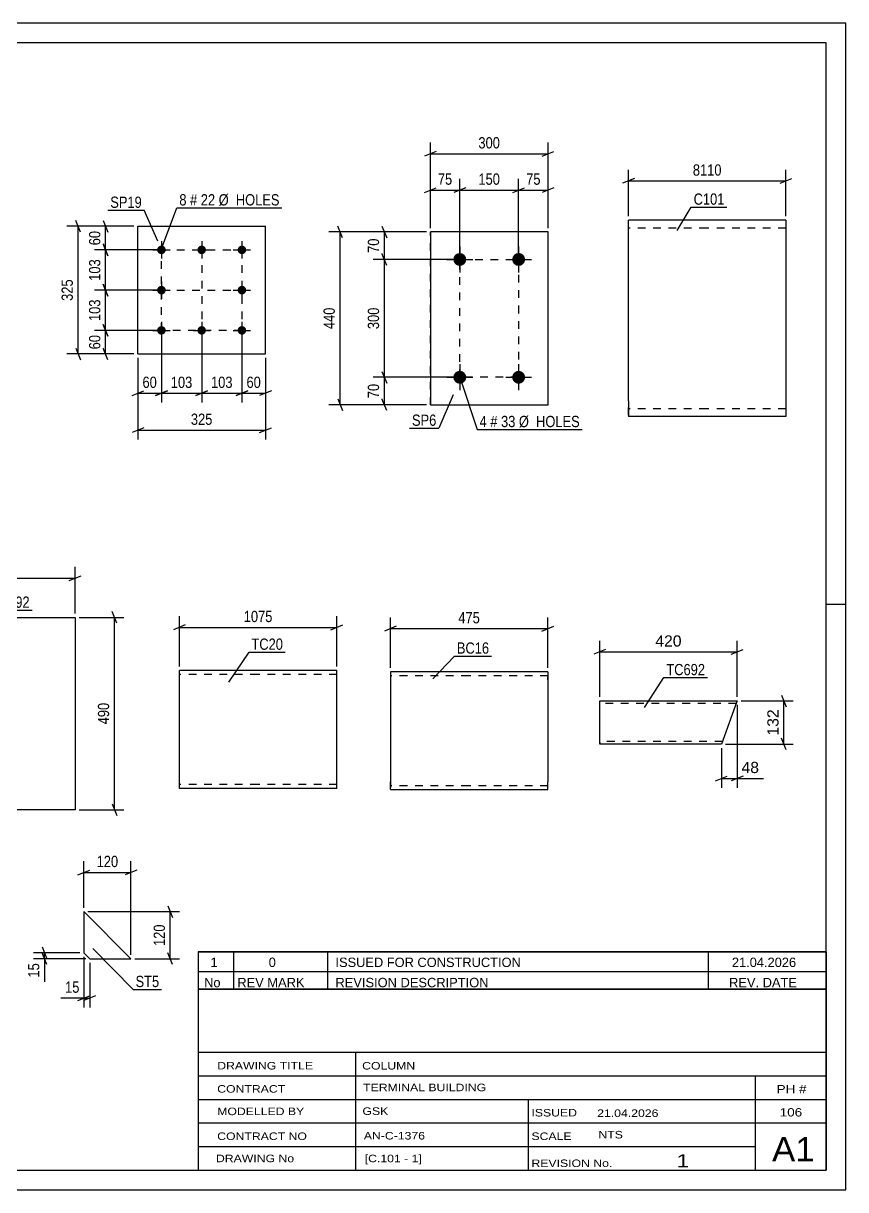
# Model space of a CAD drawing. Header units: millimetres. Extents: x 0 to 420, y 0 to 297.
# Drawn here: x 210.5 to 420, y 0 to 297 of the extents above; entities that cross this region are included whole.
import ezdxf

# ---------------------------------------------------------------- set-up
doc = ezdxf.new("R2010")
doc.units = ezdxf.units.MM
doc.linetypes.add('DXK_LINE_DOT2', pattern=[3.9198, 1.9599, -1.9599])
doc.styles.add('Arial', font='ARIAL.TTF', dxfattribs={"height": 0.2})
doc.styles.add('Arial Narrow', font='ARIALN.TTF', dxfattribs={"height": 0.2})

# ---------------------------------------------------------------- blocks, each defined once
blk = doc.blocks.new('Unknown-284928262-1132')
at = {"color": 5, "linetype": 'Continuous'}
for p, q in [((420, 297), (0, 297)), ((420, 0), (420, 297)), ((415, 292), (5, 292)), ((415, 5), (415, 292)), ((420, 149), (415, 149)), ((5, 5), (415, 5)), ((0, 0), (420, 0))]:
    blk.add_line(p, q, dxfattribs=at)
blk = doc.blocks.new('Bolt-284928262-1815 - 1781')
at = {"linetype": 'Continuous'}
for points in [[(321.68, 238.52, -1), (321.68, 235.22, -1)], [(336.68, 238.52, -1), (336.68, 235.22, -1)], [(321.68, 208.52, -1), (321.68, 205.22, -1)], [(336.68, 208.52, -1), (336.68, 205.22, -1)]]:
    blk.add_hatch(color=1, dxfattribs=at).paths.add_polyline_path(points)
at = {"color": 1, "linetype": 'Continuous'}
for p, q in [((321.68, 240.17), (321.68, 233.57)), ((336.68, 240.17), (336.68, 233.57)), ((318.38, 236.87), (324.98, 236.87)), ((333.38, 236.87), (339.98, 236.87)), ((321.68, 210.17), (321.68, 203.57)), ((336.68, 210.17), (336.68, 203.57)), ((318.38, 206.87), (324.98, 206.87)), ((333.38, 206.87), (339.98, 206.87))]:
    blk.add_line(p, q, dxfattribs=at)
blk = doc.blocks.new('Part-284928262-1830 - 1781')
at = {"color": 2, "linetype": 'Continuous'}
for p, q in [((314.18, 243.87), (314.18, 199.87)), ((344.18, 243.87), (314.18, 243.87)), ((344.18, 199.87), (344.18, 243.87)), ((314.18, 199.87), (344.18, 199.87))]:
    blk.add_line(p, q, dxfattribs=at)
at = {"color": 7, "linetype": 'DXK_LINE_DOT2'}
for p, q in [((314.18, 199.87), (314.18, 243.87)), ((344.18, 199.87), (344.18, 243.87))]:
    blk.add_line(p, q, dxfattribs=at)
blk = doc.blocks.new('Part-284928262-1242 - 1223')
at = {"color": 2, "linetype": 'Continuous'}
for p, q in [((270.25, 132.19), (250.25, 132.19)), ((250.25, 102.19), (250.25, 132.19)), ((290.35, 132.19), (270.35, 132.19)), ((290.35, 130.19), (290.35, 132.19)), ((290.35, 102.19), (290.35, 130.19)), ((270.25, 102.19), (250.25, 102.19)), ((290.35, 102.19), (270.35, 102.19))]:
    blk.add_line(p, q, dxfattribs=at)
at = {"color": 7, "linetype": 'DXK_LINE_DOT2'}
for p, q in [((270.25, 131.19), (250.25, 131.19)), ((290.35, 131.19), (270.35, 131.19)), ((290.35, 130.19), (290.35, 132.04)), ((250.25, 103.19), (250.25, 103.27)), ((270.25, 103.19), (250.25, 103.19)), ((290.35, 103.19), (270.35, 103.19)), ((290.35, 103.19), (290.35, 103.27))]:
    blk.add_line(p, q, dxfattribs=at)
blk = doc.blocks.new('Part-284928262-1282 - 1265')
at = {"color": 2, "linetype": 'Continuous'}
for p, q in [((324, 131.86), (304, 131.86)), ((304, 131.86), (304, 103.86)), ((344.1, 131.86), (324.1, 131.86)), ((344.1, 131.86), (344.1, 131.27)), ((344.1, 131.27), (344.1, 129.86)), ((344.1, 129.86), (344.1, 103.86)), ((304, 103.86), (304, 102.44)), ((304, 101.86), (304, 102.44)), ((304, 101.86), (324, 101.86)), ((324.1, 101.86), (344.1, 101.86)), ((344.1, 101.86), (344.1, 103.86))]:
    blk.add_line(p, q, dxfattribs=at)
at = {"color": 7, "linetype": 'DXK_LINE_DOT2'}
for p, q in [((324, 130.86), (304, 130.86)), ((344.1, 130.86), (324.1, 130.86)), ((344.1, 131.27), (344.1, 130.86)), ((344.1, 129.86), (344.1, 130.62)), ((304, 102.44), (304, 103.86)), ((304, 102.86), (304, 102.93)), ((304, 102.86), (304, 102.93)), ((324, 102.86), (304, 102.86)), ((344.1, 102.86), (324.1, 102.86)), ((344.1, 102.93), (344.1, 103.47)), ((344.1, 102.86), (344.1, 102.93))]:
    blk.add_line(p, q, dxfattribs=at)
blk = doc.blocks.new('Part-284928262-1678 - 1629')
at = {"color": 2, "linetype": 'Continuous'}
for p, q in [((239.67, 212.81), (239.67, 245.31)), ((239.67, 245.31), (272.17, 245.31)), ((272.17, 212.81), (272.17, 245.31)), ((239.67, 212.81), (272.17, 212.81))]:
    blk.add_line(p, q, dxfattribs=at)
blk = doc.blocks.new('Bolt-284928262-1663 - 1629')
at = {"linetype": 'Continuous'}
for points in [[(245.67, 240.41, -1), (245.67, 238.21, -1)], [(255.92, 240.41, -1), (255.92, 238.21, -1)], [(266.17, 240.41, -1), (266.17, 238.21, -1)], [(245.67, 230.16, -1), (245.67, 227.96, -1)], [(266.17, 230.16, -1), (266.17, 227.96, -1)], [(245.67, 219.91, -1), (245.67, 217.71, -1)], [(255.92, 219.91, -1), (255.92, 217.71, -1)], [(266.17, 219.91, -1), (266.17, 217.71, -1)]]:
    blk.add_hatch(color=1, dxfattribs=at).paths.add_polyline_path(points)
at = {"color": 1, "linetype": 'Continuous'}
for p, q in [((245.67, 241.51), (245.67, 237.11)), ((255.92, 241.51), (255.92, 237.11)), ((266.17, 241.51), (266.17, 237.11)), ((243.47, 239.31), (247.87, 239.31)), ((253.72, 239.31), (258.12, 239.31)), ((263.97, 239.31), (268.37, 239.31)), ((243.47, 229.06), (247.87, 229.06)), ((245.67, 231.26), (245.67, 226.86)), ((263.97, 229.06), (268.37, 229.06)), ((266.17, 231.26), (266.17, 226.86)), ((245.67, 221.01), (245.67, 216.61)), ((255.92, 221.01), (255.92, 216.61)), ((266.17, 221.01), (266.17, 216.61)), ((243.47, 218.81), (247.87, 218.81)), ((253.72, 218.81), (258.12, 218.81)), ((263.97, 218.81), (268.37, 218.81))]:
    blk.add_line(p, q, dxfattribs=at)
blk = doc.blocks.new('Part-284928262-2104 - 2088')
at = {"color": 2, "linetype": 'Continuous'}
for p, q in [((225.9, 70.8), (225.9, 60.3)), ((225.9, 70.8), (237.9, 58.8)), ((225.9, 60.3), (227.4, 58.8)), ((227.4, 58.8), (237.9, 58.8))]:
    blk.add_line(p, q, dxfattribs=at)
blk = doc.blocks.new('Part-284928262-2163 - 2147')
at = {"color": 2, "linetype": 'Continuous'}
for p, q in [((183.59, 96.74), (183.59, 145.74)), ((183.59, 145.74), (203.59, 145.74)), ((203.69, 145.74), (223.69, 145.74)), ((223.69, 145.74), (223.69, 96.74)), ((203.59, 96.74), (183.59, 96.74)), ((223.69, 96.74), (203.69, 96.74))]:
    blk.add_line(p, q, dxfattribs=at)
blk = doc.blocks.new('Part-284928262-2295 - 2277')
at = {"color": 2, "linetype": 'Continuous'}
for p, q in [((384.67, 246.87), (364.67, 246.87)), ((364.67, 200.87), (364.67, 246.87)), ((404.77, 246.87), (384.77, 246.87)), ((404.77, 246.87), (404.77, 196.87)), ((364.67, 200.87), (364.67, 196.87)), ((384.67, 196.87), (364.67, 196.87)), ((404.77, 196.87), (384.77, 196.87))]:
    blk.add_line(p, q, dxfattribs=at)
at = {"color": 7, "linetype": 'DXK_LINE_DOT2'}
for p, q in [((384.67, 244.87), (364.67, 244.87)), ((404.77, 244.87), (384.77, 244.87)), ((364.67, 197.18), (364.67, 200.87)), ((384.67, 198.87), (364.67, 198.87)), ((404.77, 198.87), (384.77, 198.87))]:
    blk.add_line(p, q, dxfattribs=at)
blk = doc.blocks.new('Part-284928262-2687 - 2670')
at = {"color": 2, "linetype": 'Continuous'}
for p, q in [((357.34, 113.46), (357.34, 124.46)), ((357.34, 124.46), (392.34, 124.46)), ((391.85, 123.13), (388.34, 113.46)), ((392.34, 124.46), (391.85, 123.13)), ((388.34, 113.46), (357.34, 113.46))]:
    blk.add_line(p, q, dxfattribs=at)
at = {"color": 7, "linetype": 'DXK_LINE_DOT2'}
for p, q in [((392.1, 123.8), (357.34, 123.8)), ((392.3, 124.36), (391.85, 123.13)), ((388.58, 114.13), (357.34, 114.13)), ((357.34, 113.85), (357.34, 113.46))]:
    blk.add_line(p, q, dxfattribs=at)
blk = doc.blocks.new('Rectangle-284928262-1915 - 1781')
at = {"color": 1, "linetype": 'DXK_LINE_DOT2'}
blk.add_lwpolyline([(321.68, 236.87), (336.68, 236.87), (336.68, 206.87), (321.68, 206.87), (321.68, 236.87)], close=True, dxfattribs=at)
blk = doc.blocks.new('Rectangle-284928262-1767 - 1629')
at = {"color": 1, "linetype": 'DXK_LINE_DOT2'}
blk.add_lwpolyline([(245.67, 239.31), (266.17, 239.31), (266.17, 218.81), (245.67, 218.81), (245.67, 239.31)], close=True, dxfattribs=at)
blk = doc.blocks.new('Line-284928262-1758 - 1629')
at = {"color": 1, "linetype": 'DXK_LINE_DOT2'}
blk.add_line((255.92, 239.31), (255.92, 218.81), dxfattribs=at)
blk = doc.blocks.new('Line-284928262-1751 - 1629')
at = {"color": 1, "linetype": 'DXK_LINE_DOT2'}
blk.add_line((245.67, 229.06), (266.17, 229.06), dxfattribs=at)
blk = doc.blocks.new('StraightDimension-284928262-1843 - 1781')
at = {"color": 7, "linetype": 'Continuous'}
for p, q in [((314.18, 244.87), (314.18, 257.4)), ((321.68, 237.87), (321.68, 257.4)), ((312.68, 253.95), (315.68, 255.15)), ((314.18, 254.55), (321.68, 254.55)), ((323.18, 255.15), (320.18, 253.95))]:
    blk.add_line(p, q, dxfattribs=at)
at = {"color": 0}
blk.add_wipeout([(320.35, 255.3), (320.35, 259.5), (315.5, 259.5), (315.5, 255.3)], dxfattribs=at)
at = {"color": 3, "style": 'Arial Narrow'}
blk.add_text('75', height=2.863, dxfattribs=at).set_placement((316.1, 255.9))
blk = doc.blocks.new('StraightDimension-284928262-1832 - 1781')
at = {"color": 7, "linetype": 'Continuous'}
for p, q in [((315.68, 264.4), (312.68, 263.2)), ((314.18, 244.87), (314.18, 266.65)), ((342.68, 263.2), (345.68, 264.4)), ((344.18, 244.87), (344.18, 266.65)), ((314.18, 263.8), (344.18, 263.8))]:
    blk.add_line(p, q, dxfattribs=at)
at = {"color": 0}
blk.add_wipeout([(332.52, 264.55), (332.52, 268.75), (325.83, 268.75), (325.83, 264.55)], dxfattribs=at)
at = {"color": 3, "style": 'Arial Narrow'}
blk.add_text('300', height=2.863, dxfattribs=at).set_placement((326.43, 265.15))
blk = doc.blocks.new('StraightDimension-284928262-1853 - 1781')
at = {"color": 7, "linetype": 'Continuous'}
for p, q in [((321.68, 237.87), (321.68, 257.4)), ((336.68, 237.87), (336.68, 257.4)), ((323.18, 255.15), (320.18, 253.95)), ((321.68, 254.55), (336.68, 254.55)), ((335.18, 253.95), (338.18, 255.15))]:
    blk.add_line(p, q, dxfattribs=at)
at = {"color": 0}
blk.add_wipeout([(332.52, 255.3), (332.52, 259.5), (325.83, 259.5), (325.83, 255.3)], dxfattribs=at)
at = {"color": 3, "style": 'Arial Narrow'}
blk.add_text('150', height=2.863, dxfattribs=at).set_placement((326.43, 255.9))
blk = doc.blocks.new('StraightDimension-284928262-1863 - 1781')
at = {"color": 7, "linetype": 'Continuous'}
for p, q in [((336.68, 237.87), (336.68, 257.4)), ((344.18, 244.87), (344.18, 257.4)), ((335.18, 253.95), (338.18, 255.15)), ((336.68, 254.55), (344.18, 254.55)), ((345.68, 255.15), (342.68, 253.95))]:
    blk.add_line(p, q, dxfattribs=at)
at = {"color": 0}
blk.add_wipeout([(342.85, 255.3), (342.85, 259.5), (338, 259.5), (338, 255.3)], dxfattribs=at)
at = {"color": 3, "style": 'Arial Narrow'}
blk.add_text('75', height=2.863, dxfattribs=at).set_placement((338.6, 255.9))
blk = doc.blocks.new('StraightDimension-284928262-1874 - 1781')
at = {"color": 7, "linetype": 'Continuous'}
for p, q in [((313.18, 243.87), (288.33, 243.87)), ((291.78, 242.37), (290.58, 245.37)), ((291.18, 199.87), (291.18, 243.87)), ((313.18, 199.87), (288.33, 199.87)), ((290.58, 201.37), (291.78, 198.37))]:
    blk.add_line(p, q, dxfattribs=at)
at = {"color": 0}
blk.add_wipeout([(290.43, 225.21), (286.23, 225.21), (286.23, 218.53), (290.43, 218.53)], dxfattribs=at)
at = {"color": 3, "style": 'Arial Narrow'}
blk.add_text('440', height=2.863, rotation=90.0002, dxfattribs=at).set_placement((289.83, 219.13))
blk = doc.blocks.new('StraightDimension-284928262-1885 - 1781')
at = {"color": 7, "linetype": 'Continuous'}
for p, q in [((301.86, 208.37), (303.06, 205.37)), ((320.68, 206.87), (299.61, 206.87)), ((302.46, 199.87), (302.46, 206.87)), ((313.18, 199.87), (299.61, 199.87)), ((303.06, 198.37), (301.86, 201.37))]:
    blk.add_line(p, q, dxfattribs=at)
at = {"color": 0}
blk.add_wipeout([(301.71, 205.8), (297.51, 205.8), (297.51, 200.94), (301.71, 200.94)], dxfattribs=at)
at = {"color": 3, "style": 'Arial Narrow'}
blk.add_text('70', height=2.863, rotation=90.0002, dxfattribs=at).set_placement((301.11, 201.54))
blk = doc.blocks.new('StraightDimension-284928262-1895 - 1781')
at = {"color": 7, "linetype": 'Continuous'}
for p, q in [((303.06, 235.37), (301.86, 238.37)), ((320.68, 236.87), (299.61, 236.87)), ((302.46, 206.87), (302.46, 236.87)), ((301.86, 208.37), (303.06, 205.37)), ((320.68, 206.87), (299.61, 206.87))]:
    blk.add_line(p, q, dxfattribs=at)
at = {"color": 0}
blk.add_wipeout([(301.71, 225.21), (297.51, 225.21), (297.51, 218.53), (301.71, 218.53)], dxfattribs=at)
at = {"color": 3, "style": 'Arial Narrow'}
blk.add_text('300', height=2.863, rotation=90.0002, dxfattribs=at).set_placement((301.11, 219.13))
blk = doc.blocks.new('StraightDimension-284928262-1905 - 1781')
at = {"color": 7, "linetype": 'Continuous'}
for p, q in [((313.18, 243.87), (299.61, 243.87)), ((301.86, 245.37), (303.06, 242.37)), ((302.46, 236.87), (302.46, 243.87)), ((303.06, 235.37), (301.86, 238.37)), ((320.68, 236.87), (299.61, 236.87))]:
    blk.add_line(p, q, dxfattribs=at)
at = {"color": 0}
blk.add_wipeout([(301.71, 242.8), (297.51, 242.8), (297.51, 237.94), (301.71, 237.94)], dxfattribs=at)
at = {"color": 3, "style": 'Arial Narrow'}
blk.add_text('70', height=2.863, rotation=90.0002, dxfattribs=at).set_placement((301.11, 238.54))
blk = doc.blocks.new('StraightDimension-284928262-1246 - 1223')
at = {"color": 7, "linetype": 'Continuous'}
for p, q in [((250.25, 133.19), (250.25, 146.04)), ((290.35, 133.19), (290.35, 146.04)), ((251.75, 143.79), (248.75, 142.59)), ((250.25, 143.19), (290.35, 143.19)), ((288.85, 142.59), (291.85, 143.79))]:
    blk.add_line(p, q, dxfattribs=at)
at = {"color": 0}
blk.add_wipeout([(274.55, 143.94), (274.55, 148.14), (266.04, 148.14), (266.04, 143.94)], dxfattribs=at)
at = {"color": 3, "style": 'Arial Narrow'}
blk.add_text('1075', height=2.863, dxfattribs=at).set_placement((266.64, 144.54))
blk = doc.blocks.new('StraightDimension-284928262-1285 - 1265')
at = {"color": 7, "linetype": 'Continuous'}
for p, q in [((304, 132.86), (304, 145.71)), ((344.1, 132.86), (344.1, 145.71)), ((305.5, 143.46), (302.5, 142.26)), ((304, 142.86), (344.1, 142.86)), ((342.6, 142.26), (345.6, 143.46))]:
    blk.add_line(p, q, dxfattribs=at)
at = {"color": 0}
blk.add_wipeout([(327.39, 143.61), (327.39, 147.81), (320.71, 147.81), (320.71, 143.61)], dxfattribs=at)
at = {"color": 3, "style": 'Arial Narrow'}
blk.add_text('475', height=2.863, dxfattribs=at).set_placement((321.31, 144.21))
blk = doc.blocks.new('StraightDimension-284928262-1694 - 1629')
at = {"color": 7, "linetype": 'Continuous'}
for p, q in [((230.84, 220.31), (232.04, 217.31)), ((244.67, 218.81), (228.59, 218.81)), ((231.44, 212.81), (231.44, 218.81)), ((232.04, 211.31), (230.84, 214.31)), ((238.67, 212.81), (228.59, 212.81))]:
    blk.add_line(p, q, dxfattribs=at)
at = {"color": 0}
blk.add_wipeout([(230.69, 218.24), (226.49, 218.24), (226.49, 213.38), (230.69, 213.38)], dxfattribs=at)
at = {"color": 3, "style": 'Arial Narrow'}
blk.add_text('60', height=2.863, rotation=90.0002, dxfattribs=at).set_placement((230.09, 213.98))
blk = doc.blocks.new('StraightDimension-284928262-3893 - 1629')
at = {"color": 7, "linetype": 'Continuous'}
for p, q in [((245.67, 217.81), (245.67, 200.41)), ((255.92, 217.81), (255.92, 200.41)), ((244.17, 202.21), (247.17, 203.41)), ((245.67, 202.81), (255.92, 202.81)), ((257.42, 203.41), (254.42, 202.21))]:
    blk.add_line(p, q, dxfattribs=at)
at = {"color": 0}
blk.add_wipeout([(254.13, 203.56), (254.13, 207.76), (247.45, 207.76), (247.45, 203.56)], dxfattribs=at)
at = {"color": 3, "style": 'Arial Narrow'}
blk.add_text('103', height=2.863, dxfattribs=at).set_placement((248.05, 204.16))
blk = doc.blocks.new('StraightDimension-284928262-1680 - 1629')
at = {"color": 7, "linetype": 'Continuous'}
for p, q in [((230.84, 246.81), (232.04, 243.81)), ((238.67, 245.31), (228.59, 245.31)), ((231.44, 239.31), (231.44, 245.31)), ((232.04, 237.81), (230.84, 240.81)), ((244.67, 239.31), (228.59, 239.31))]:
    blk.add_line(p, q, dxfattribs=at)
at = {"color": 0}
blk.add_wipeout([(230.69, 244.74), (226.49, 244.74), (226.49, 239.88), (230.69, 239.88)], dxfattribs=at)
at = {"color": 3, "style": 'Arial Narrow'}
blk.add_text('60', height=2.863, rotation=90.0002, dxfattribs=at).set_placement((230.09, 240.48))
blk = doc.blocks.new('StraightDimension-284928262-1705 - 1629')
at = {"color": 7, "linetype": 'Continuous'}
for p, q in [((225.04, 243.81), (223.84, 246.81)), ((238.67, 245.31), (221.59, 245.31)), ((224.44, 212.81), (224.44, 245.31)), ((223.84, 214.31), (225.04, 211.31)), ((238.67, 212.81), (221.59, 212.81))]:
    blk.add_line(p, q, dxfattribs=at)
at = {"color": 0}
blk.add_wipeout([(223.69, 232.4), (219.49, 232.4), (219.49, 225.72), (223.69, 225.72)], dxfattribs=at)
at = {"color": 3, "style": 'Arial Narrow'}
blk.add_text('325', height=2.863, rotation=90.0002, dxfattribs=at).set_placement((223.09, 226.32))
blk = doc.blocks.new('StraightDimension-284928262-1716 - 1629')
at = {"color": 7, "linetype": 'Continuous'}
for p, q in [((245.67, 217.81), (245.67, 200.41)), ((239.67, 211.81), (239.67, 200.41)), ((238.17, 202.21), (241.17, 203.41)), ((239.67, 202.81), (245.67, 202.81)), ((247.17, 203.41), (244.17, 202.21))]:
    blk.add_line(p, q, dxfattribs=at)
at = {"color": 0}
blk.add_wipeout([(245.09, 203.56), (245.09, 207.76), (240.24, 207.76), (240.24, 203.56)], dxfattribs=at)
at = {"color": 3, "style": 'Arial Narrow'}
blk.add_text('60', height=2.863, dxfattribs=at).set_placement((240.84, 204.16))
blk = doc.blocks.new('StraightDimension-284928262-1726 - 1629')
at = {"color": 7, "linetype": 'Continuous'}
for p, q in [((266.17, 217.81), (266.17, 200.41)), ((272.17, 211.81), (272.17, 200.41)), ((264.67, 202.21), (267.67, 203.41)), ((266.17, 202.81), (272.17, 202.81)), ((273.67, 203.41), (270.67, 202.21))]:
    blk.add_line(p, q, dxfattribs=at)
at = {"color": 0}
blk.add_wipeout([(271.59, 203.56), (271.59, 207.76), (266.74, 207.76), (266.74, 203.56)], dxfattribs=at)
at = {"color": 3, "style": 'Arial Narrow'}
blk.add_text('60', height=2.863, dxfattribs=at).set_placement((267.34, 204.16))
blk = doc.blocks.new('StraightDimension-284928262-1741 - 1629')
at = {"color": 7, "linetype": 'Continuous'}
for p, q in [((239.67, 211.81), (239.67, 191)), ((272.17, 211.81), (272.17, 191)), ((241.17, 194), (238.17, 192.8)), ((239.67, 193.4), (272.17, 193.4)), ((270.67, 192.8), (273.67, 194))]:
    blk.add_line(p, q, dxfattribs=at)
at = {"color": 0}
blk.add_wipeout([(259.26, 194.15), (259.26, 198.35), (252.57, 198.35), (252.57, 194.15)], dxfattribs=at)
at = {"color": 3, "style": 'Arial Narrow'}
blk.add_text('325', height=2.863, dxfattribs=at).set_placement((253.17, 194.75))
blk = doc.blocks.new('StraightDimension-284928262-3889 - 1629')
at = {"color": 7, "linetype": 'Continuous'}
for p, q in [((244.67, 229.06), (228.59, 229.06)), ((230.84, 230.56), (232.04, 227.56)), ((231.44, 218.81), (231.44, 229.06)), ((232.04, 217.31), (230.84, 220.31)), ((244.67, 218.81), (228.59, 218.81))]:
    blk.add_line(p, q, dxfattribs=at)
at = {"color": 0}
blk.add_wipeout([(230.69, 227.28), (226.49, 227.28), (226.49, 220.59), (230.69, 220.59)], dxfattribs=at)
at = {"color": 3, "style": 'Arial Narrow'}
blk.add_text('103', height=2.863, rotation=90.0002, dxfattribs=at).set_placement((230.09, 221.19))
blk = doc.blocks.new('StraightDimension-284928262-3891 - 1629')
at = {"color": 7, "linetype": 'Continuous'}
for p, q in [((230.84, 240.81), (232.04, 237.81)), ((244.67, 239.31), (228.59, 239.31)), ((231.44, 229.06), (231.44, 239.31)), ((244.67, 229.06), (228.59, 229.06)), ((232.04, 227.56), (230.84, 230.56))]:
    blk.add_line(p, q, dxfattribs=at)
at = {"color": 0}
blk.add_wipeout([(230.69, 237.53), (226.49, 237.53), (226.49, 230.84), (230.69, 230.84)], dxfattribs=at)
at = {"color": 3, "style": 'Arial Narrow'}
blk.add_text('103', height=2.863, rotation=90.0002, dxfattribs=at).set_placement((230.09, 231.44))
blk = doc.blocks.new('StraightDimension-284928262-3895 - 1629')
at = {"color": 7, "linetype": 'Continuous'}
for p, q in [((255.92, 217.81), (255.92, 200.41)), ((266.17, 217.81), (266.17, 200.41)), ((254.42, 202.21), (257.42, 203.41)), ((255.92, 202.81), (266.17, 202.81)), ((267.67, 203.41), (264.67, 202.21))]:
    blk.add_line(p, q, dxfattribs=at)
at = {"color": 0}
blk.add_wipeout([(264.38, 203.56), (264.38, 207.76), (257.7, 207.76), (257.7, 203.56)], dxfattribs=at)
at = {"color": 3, "style": 'Arial Narrow'}
blk.add_text('103', height=2.863, dxfattribs=at).set_placement((258.3, 204.16))
blk = doc.blocks.new('StraightDimension-284928262-2126 - 2088')
at = {"color": 7, "linetype": 'Continuous'}
for p, q in [((224.9, 60.3), (213.05, 60.3)), ((215.3, 61.8), (216.5, 58.8)), ((216.5, 57.3), (215.3, 60.3)), ((215.9, 58.8), (215.9, 60.3)), ((226.4, 58.8), (213.05, 58.8))]:
    blk.add_line(p, q, dxfattribs=at)
at = {"color": 0}
blk.add_wipeout([(215.15, 58.27), (210.95, 58.27), (210.95, 53.41), (215.15, 53.41)], dxfattribs=at)
at = {"color": 7, "linetype": 'Continuous'}
blk.add_line((215.9, 58.8), (215.9, 52.89), dxfattribs=at)
blk.add_line((215.9, 58.8), (215.9, 52.89), dxfattribs=at)
at = {"color": 3, "style": 'Arial Narrow'}
blk.add_text('15', height=2.863, rotation=90.0002, dxfattribs=at).set_placement((214.55, 54.01))
blk = doc.blocks.new('StraightDimension-284928262-2106 - 2088')
at = {"color": 7, "linetype": 'Continuous'}
for p, q in [((225.9, 59.3), (225.9, 46.4)), ((227.4, 57.8), (227.4, 46.4)), ((224.4, 48.2), (227.4, 49.4)), ((228.9, 49.4), (225.9, 48.2)), ((225.9, 48.8), (227.4, 48.8))]:
    blk.add_line(p, q, dxfattribs=at)
at = {"color": 0}
blk.add_wipeout([(225.38, 49.55), (225.38, 53.75), (220.52, 53.75), (220.52, 49.55)], dxfattribs=at)
at = {"color": 7, "linetype": 'Continuous'}
blk.add_line((225.9, 48.8), (220, 48.8), dxfattribs=at)
blk.add_line((225.9, 48.8), (220, 48.8), dxfattribs=at)
at = {"color": 3, "style": 'Arial Narrow'}
blk.add_text('15', height=2.863, dxfattribs=at).set_placement((221.12, 50.15))
blk = doc.blocks.new('StraightDimension-284928262-2117 - 2088')
at = {"color": 7, "linetype": 'Continuous'}
for p, q in [((225.9, 71.8), (225.9, 83.65)), ((237.9, 59.8), (237.9, 83.65)), ((224.4, 80.2), (227.4, 81.4)), ((225.9, 80.8), (237.9, 80.8)), ((239.4, 81.4), (236.4, 80.2))]:
    blk.add_line(p, q, dxfattribs=at)
at = {"color": 0}
blk.add_wipeout([(235.24, 81.55), (235.24, 85.75), (228.56, 85.75), (228.56, 81.55)], dxfattribs=at)
at = {"color": 3, "style": 'Arial Narrow'}
blk.add_text('120', height=2.863, dxfattribs=at).set_placement((229.16, 82.15))
blk = doc.blocks.new('StraightDimension-284928262-2137 - 2088')
at = {"color": 7, "linetype": 'Continuous'}
for p, q in [((247.3, 72.3), (248.5, 69.3)), ((226.9, 70.8), (250.3, 70.8)), ((247.9, 58.8), (247.9, 70.8)), ((248.5, 57.3), (247.3, 60.3)), ((238.9, 58.8), (250.3, 58.8))]:
    blk.add_line(p, q, dxfattribs=at)
at = {"color": 0}
blk.add_wipeout([(247.15, 68.14), (242.95, 68.14), (242.95, 61.45), (247.15, 61.45)], dxfattribs=at)
at = {"color": 3, "style": 'Arial Narrow'}
blk.add_text('120', height=2.863, rotation=90.0002, dxfattribs=at).set_placement((246.55, 62.05))
blk = doc.blocks.new('StraightDimension-284928262-2166 - 2147')
at = {"color": 7, "linetype": 'Continuous'}
for p, q in [((183.59, 146.74), (183.59, 158.59)), ((223.69, 146.74), (223.69, 158.59)), ((185.09, 156.34), (182.09, 155.14)), ((183.59, 155.74), (223.69, 155.74)), ((222.19, 155.14), (225.19, 156.34))]:
    blk.add_line(p, q, dxfattribs=at)
at = {"color": 0}
blk.add_wipeout([(206.98, 156.49), (206.98, 160.69), (200.3, 160.69), (200.3, 156.49)], dxfattribs=at)
at = {"color": 3, "style": 'Arial Narrow'}
blk.add_text('490', height=2.863, dxfattribs=at).set_placement((200.9, 157.09))
blk = doc.blocks.new('StraightDimension-284928262-2177 - 2147')
at = {"color": 7, "linetype": 'Continuous'}
for p, q in [((224.69, 145.74), (236.09, 145.74)), ((234.29, 144.24), (233.09, 147.24)), ((233.69, 96.74), (233.69, 145.74)), ((233.09, 98.24), (234.29, 95.24)), ((224.69, 96.74), (236.09, 96.74))]:
    blk.add_line(p, q, dxfattribs=at)
at = {"color": 0}
blk.add_wipeout([(232.94, 124.59), (228.74, 124.59), (228.74, 117.9), (232.94, 117.9)], dxfattribs=at)
at = {"color": 3, "style": 'Arial Narrow'}
blk.add_text('490', height=2.863, rotation=90.0002, dxfattribs=at).set_placement((232.34, 118.5))
blk = doc.blocks.new('StraightDimension-284928262-2298 - 2277')
at = {"color": 7, "linetype": 'Continuous'}
for p, q in [((364.67, 247.87), (364.67, 259.72)), ((404.77, 247.87), (404.77, 259.72)), ((366.17, 257.47), (363.17, 256.27)), ((364.67, 256.87), (404.77, 256.87)), ((403.27, 256.27), (406.27, 257.47))]:
    blk.add_line(p, q, dxfattribs=at)
at = {"color": 0}
blk.add_wipeout([(388.97, 257.62), (388.97, 261.82), (380.46, 261.82), (380.46, 257.62)], dxfattribs=at)
at = {"color": 3, "style": 'Arial Narrow'}
blk.add_text('8110', height=2.863, dxfattribs=at).set_placement((381.06, 258.22))
blk = doc.blocks.new('StraightDimension-284928262-2704 - 2670')
at = {"color": 7, "linetype": 'Continuous'}
for p, q in [((357.34, 125.46), (357.34, 139.79)), ((392.34, 125.46), (392.34, 139.79)), ((358.84, 137.54), (355.84, 136.34)), ((357.34, 136.94), (392.34, 136.94)), ((390.84, 136.34), (393.84, 137.54))]:
    blk.add_line(p, q, dxfattribs=at)
at = {"color": 0}
blk.add_wipeout([(378.78, 137.69), (378.78, 141.89), (370.9, 141.89), (370.9, 137.69)], dxfattribs=at)
at = {"color": 3, "style": 'Arial'}
blk.add_text('420', height=2.865, dxfattribs=at).set_placement((371.5, 138.29))
blk = doc.blocks.new('StraightDimension-284928262-2715 - 2670')
at = {"color": 7, "linetype": 'Continuous'}
for p, q in [((403.65, 125.96), (404.85, 122.96)), ((393.34, 124.46), (406.65, 124.46)), ((404.25, 113.46), (404.25, 124.46)), ((389.34, 113.46), (406.65, 113.46)), ((404.85, 111.96), (403.65, 114.96))]:
    blk.add_line(p, q, dxfattribs=at)
at = {"color": 0}
blk.add_wipeout([(403.5, 122.9), (399.3, 122.9), (399.3, 115.03), (403.5, 115.03)], dxfattribs=at)
at = {"color": 3, "style": 'Arial'}
blk.add_text('132', height=2.865, rotation=90.0002, dxfattribs=at).set_placement((402.9, 115.63))
blk = doc.blocks.new('StraightDimension-284928262-2689 - 2670')
at = {"color": 7, "linetype": 'Continuous'}
for p, q in [((392.34, 123.46), (392.34, 102.33)), ((388.34, 112.46), (388.34, 102.33)), ((386.84, 104.13), (389.84, 105.33)), ((388.34, 104.73), (392.34, 104.73)), ((393.84, 105.33), (390.84, 104.13))]:
    blk.add_line(p, q, dxfattribs=at)
at = {"color": 0}
blk.add_wipeout([(398.51, 105.48), (398.51, 109.68), (392.86, 109.68), (392.86, 105.48)], dxfattribs=at)
at = {"color": 7, "linetype": 'Continuous'}
blk.add_line((392.34, 104.73), (399.04, 104.73), dxfattribs=at)
blk.add_line((392.34, 104.73), (399.04, 104.73), dxfattribs=at)
at = {"color": 3, "style": 'Arial'}
blk.add_text('48', height=2.865, dxfattribs=at).set_placement((393.46, 106.08))
blk = doc.blocks.new('Mark-284928262-1811 - 1781')
at = {"color": 0}
blk.add_wipeout([(328.56, 194.18), (328.56, 197.18), (326.73, 197.18), (326.73, 194.18)], dxfattribs=at)
blk.add_wipeout([(328.56, 194.18), (328.56, 197.18), (326.73, 197.18), (326.73, 194.18)], dxfattribs=at)
at = {"color": 7, "linetype": 'Continuous'}
blk.add_line((321.68, 206.87), (326.13, 193.58), dxfattribs=at)
at = {"color": 0}
blk.add_wipeout([(331.29, 194.18), (331.29, 197.18), (329.46, 197.18), (329.46, 194.18)], dxfattribs=at)
blk.add_wipeout([(331.29, 194.18), (331.29, 197.18), (329.46, 197.18), (329.46, 194.18)], dxfattribs=at)
at = {"color": 3, "style": 'Arial Narrow'}
blk.add_text('4', height=2.86, dxfattribs=at).set_placement((326.73, 194.18))
at = {"color": 0}
blk.add_wipeout([(335.84, 194.18), (335.84, 197.18), (332.19, 197.18), (332.19, 194.18)], dxfattribs=at)
blk.add_wipeout([(335.84, 194.18), (335.84, 197.18), (332.19, 197.18), (332.19, 194.18)], dxfattribs=at)
at = {"color": 3, "style": 'Arial Narrow'}
blk.add_text('#', height=2.86, dxfattribs=at).set_placement((329.46, 194.18))
at = {"color": 0}
blk.add_wipeout([(352.27, 194.18), (352.27, 197.18), (336.74, 197.18), (336.74, 194.18)], dxfattribs=at)
blk.add_wipeout([(352.27, 194.18), (352.27, 197.18), (336.74, 197.18), (336.74, 194.18)], dxfattribs=at)
at = {"color": 7, "linetype": 'Continuous'}
blk.add_line((326.13, 193.58), (352.87, 193.58), dxfattribs=at)
at = {"color": 3, "style": 'Arial Narrow'}
for s, p in [('33', (332.19, 194.18)), ('Ø  HOLES', (336.74, 194.18))]:
    blk.add_text(s, height=2.863, dxfattribs=at).set_placement(p)
blk = doc.blocks.new('Mark-284928262-1826 - 1781')
at = {"color": 0}
blk.add_wipeout([(315.71, 194.51), (315.71, 197.51), (309.5, 197.51), (309.5, 194.51)], dxfattribs=at)
blk.add_wipeout([(315.71, 194.51), (315.71, 197.51), (309.5, 197.51), (309.5, 194.51)], dxfattribs=at)
at = {"color": 30, "linetype": 'Continuous'}
for p in [(319.98, 202.42), (308.9, 193.91)]:
    blk.add_line(p, (316.31, 193.91), dxfattribs=at)
at = {"color": 3, "style": 'Arial Narrow'}
blk.add_text('SP6', height=2.863, dxfattribs=at).set_placement((309.5, 194.51))
blk = doc.blocks.new('Unknown-284928262-4148')
at = {"color": 7, "linetype": 'Continuous'}
for p, q in [((255, 51.05), (255, 5)), ((255, 51.05), (415, 51.05)), ((415, 51), (415, 5)), ((255, 35), (415, 35)), ((295.14, 35), (295.14, 5)), ((255, 29), (415, 29)), ((397, 5.05), (397, 29.05)), ((255, 23), (415, 23)), ((339.14, 23), (339.14, 5)), ((255, 17), (415, 17)), ((255, 11), (397, 11)), ((255, 5), (415, 5))]:
    blk.add_line(p, q, dxfattribs=at)
at = {"color": 7, "style": 'Arial Narrow'}
for s, height, width, p in [('DRAWING TITLE', 1.9089, 1.425378, (259.88, 30.61)), ('COLUMN', 1.909, 1.425378, (296.81, 30.59)), ('TERMINAL BUILDING', 1.9089, 1.425378, (297.06, 25.07)), ('CONTRACT', 1.909, 1.425378, (259.88, 24.71)), ('MODELLED BY', 1.9089, 1.425378, (259.88, 18.98)), ('GSK', 1.909, 1.425378, (296.88, 19.04)), ('ISSUED', 1.909, 1.425378, (339.94, 18.64)), ('21.04.2026', 1.909, 1.425378, (356.69, 18.52)), ('CONTRACT NO', 1.9089, 1.425378, (259.88, 12.66)), ('AN-C-1376', 1.909, 1.425378, (297.23, 12.78)), ('SCALE', 1.909, 1.425378, (339.94, 12.65)), ('A1', 6.204, 1.25, (401.24, 7.2)), ('DRAWING No', 1.909, 1.425378, (259.56, 7)), ('[C.101 - 1]', 1.9089, 1.425378, (297.46, 6.99)), ('1', 3.34, 1.5, (376.91, 5.68)), ('REVISION No.', 1.9089, 1.425378, (339.94, 5.77))]:
    blk.add_text(s, height=height, dxfattribs=dict(at, width=width)).set_placement(p)
at = {"color": 7, "linetype": 'Continuous', "style": 'Arial Narrow'}
for s, height, width, p in [('PH #', 2.1, 1.42538, (402.4, 24.55)), ('106', 2.1, 1.42538, (403.19, 18.65)), ('NTS', 1.909, 1.425378, (357, 13.05))]:
    blk.add_text(s, height=height, dxfattribs=dict(at, width=width)).set_placement(p)
blk = doc.blocks.new('Unknown-284928262-4149')
at = {"color": 7, "linetype": 'Continuous'}
for p, q in [((255, 60.55), (415, 60.55)), ((415, 60.55), (255, 60.55)), ((255, 60.55), (255, 55.55)), ((264, 60.55), (264, 55.55)), ((288, 60.55), (288, 55.55)), ((385, 60.55), (385, 55.55)), ((415, 60.55), (415, 55.55)), ((255, 55.55), (415, 55.55)), ((255, 55.55), (255, 51.05)), ((255, 55.55), (415, 55.55)), ((264, 55.55), (264, 51.05)), ((288, 55.55), (288, 51.05)), ((385, 55.55), (385, 51.05)), ((415, 55.55), (415, 51.05)), ((415, 51.05), (255, 51.05))]:
    blk.add_line(p, q, dxfattribs=at)
at = {"color": 7, "linetype": 'Continuous', "style": 'Arial Narrow'}
for s, height, width, p in [('1', 2.39, 1.196471, (258.16, 56.7)), ('0', 2.39, 1.196471, (273, 56.7)), ('ISSUED FOR CONSTRUCTION', 2.3861, 1.196471, (290, 56.7)), ('21.04.2026', 2.386, 1.196471, (391, 56.7)), ('No', 2.386, 1.2, (256.54, 51.55)), ('REV MARK', 2.386, 1.2, (265, 51.55)), ('REVISION DESCRIPTION', 2.3861, 1.2, (290, 51.55)), ('REV. DATE', 2.386, 1.2, (390.28, 51.55))]:
    blk.add_text(s, height=height, dxfattribs=dict(at, width=width)).set_placement(p)
blk = doc.blocks.new('Mark-284928262-1237 - 1223')
at = {"color": 0}
blk.add_wipeout([(276.63, 137.48), (276.63, 140.48), (268.6, 140.48), (268.6, 137.48)], dxfattribs=at)
blk.add_wipeout([(276.63, 137.48), (276.63, 140.48), (268.6, 140.48), (268.6, 137.48)], dxfattribs=at)
at = {"color": 30, "linetype": 'Continuous'}
for p, q in [((262.83, 129.22), (268, 136.88)), ((268, 136.88), (277.23, 136.88))]:
    blk.add_line(p, q, dxfattribs=at)
at = {"color": 3, "style": 'Arial Narrow'}
blk.add_text('TC20', height=2.863, dxfattribs=at).set_placement((268.6, 137.48))
blk = doc.blocks.new('Mark-284928262-1278 - 1265')
at = {"color": 0}
blk.add_wipeout([(329.17, 136.49), (329.17, 139.49), (320.94, 139.49), (320.94, 136.49)], dxfattribs=at)
blk.add_wipeout([(329.17, 136.49), (329.17, 139.49), (320.94, 139.49), (320.94, 136.49)], dxfattribs=at)
at = {"color": 30, "linetype": 'Continuous'}
for p, q in [((314.84, 130.11), (320.34, 135.89)), ((320.34, 135.89), (329.77, 135.89))]:
    blk.add_line(p, q, dxfattribs=at)
at = {"color": 3, "style": 'Arial Narrow'}
blk.add_text('BC16', height=2.863, dxfattribs=at).set_placement((320.94, 136.49))
blk = doc.blocks.new('Mark-284928262-1659 - 1629')
at = {"color": 0}
blk.add_wipeout([(252.06, 250.63), (252.06, 253.63), (250.23, 253.63), (250.23, 250.63)], dxfattribs=at)
blk.add_wipeout([(252.06, 250.63), (252.06, 253.63), (250.23, 253.63), (250.23, 250.63)], dxfattribs=at)
at = {"color": 7, "linetype": 'Continuous'}
blk.add_line((245.42, 238.87), (249.63, 250.03), dxfattribs=at)
at = {"color": 0}
blk.add_wipeout([(254.79, 250.63), (254.79, 253.63), (252.96, 253.63), (252.96, 250.63)], dxfattribs=at)
blk.add_wipeout([(254.79, 250.63), (254.79, 253.63), (252.96, 253.63), (252.96, 250.63)], dxfattribs=at)
at = {"color": 3, "style": 'Arial Narrow'}
blk.add_text('8', height=2.86, dxfattribs=at).set_placement((250.23, 250.63))
at = {"color": 0}
blk.add_wipeout([(259.35, 250.63), (259.35, 253.63), (255.69, 253.63), (255.69, 250.63)], dxfattribs=at)
blk.add_wipeout([(259.35, 250.63), (259.35, 253.63), (255.69, 253.63), (255.69, 250.63)], dxfattribs=at)
at = {"color": 3, "style": 'Arial Narrow'}
blk.add_text('#', height=2.86, dxfattribs=at).set_placement((252.96, 250.63))
at = {"color": 0}
blk.add_wipeout([(275.77, 250.63), (275.77, 253.63), (260.25, 253.63), (260.25, 250.63)], dxfattribs=at)
blk.add_wipeout([(275.77, 250.63), (275.77, 253.63), (260.25, 253.63), (260.25, 250.63)], dxfattribs=at)
at = {"color": 7, "linetype": 'Continuous'}
blk.add_line((249.63, 250.03), (276.37, 250.03), dxfattribs=at)
at = {"color": 3, "style": 'Arial Narrow'}
for s, p in [('22', (255.69, 250.63)), ('Ø  HOLES', (260.25, 250.63))]:
    blk.add_text(s, height=2.863, dxfattribs=at).set_placement(p)
blk = doc.blocks.new('Mark-284928262-1674 - 1629')
at = {"color": 0}
blk.add_wipeout([(240.67, 250.01), (240.67, 253.01), (232.63, 253.01), (232.63, 250.01)], dxfattribs=at)
blk.add_wipeout([(240.67, 250.01), (240.67, 253.01), (232.63, 253.01), (232.63, 250.01)], dxfattribs=at)
at = {"color": 30, "linetype": 'Continuous'}
for p in [(232.03, 249.41), (244.77, 241.49)]:
    blk.add_line(p, (241.27, 249.41), dxfattribs=at)
at = {"color": 3, "style": 'Arial Narrow'}
blk.add_text('SP19', height=2.863, dxfattribs=at).set_placement((232.63, 250.01))
blk = doc.blocks.new('Mark-284928262-2100 - 2088')
at = {"color": 0}
blk.add_wipeout([(245.09, 51.59), (245.09, 54.59), (239.07, 54.59), (239.07, 51.59)], dxfattribs=at)
blk.add_wipeout([(245.09, 51.59), (245.09, 54.59), (239.07, 54.59), (239.07, 51.59)], dxfattribs=at)
at = {"color": 30, "linetype": 'Continuous'}
for p, q in [((228.19, 61.41), (238.47, 50.99)), ((238.47, 50.99), (245.69, 50.99))]:
    blk.add_line(p, q, dxfattribs=at)
at = {"color": 3, "style": 'Arial Narrow'}
blk.add_text('ST5', height=2.863, dxfattribs=at).set_placement((239.07, 51.59))
blk = doc.blocks.new('Mark-284928262-2159 - 2147')
at = {"color": 0}
blk.add_wipeout([(212.09, 148.18), (212.09, 151.18), (204.42, 151.18), (204.42, 148.18)], dxfattribs=at)
blk.add_wipeout([(212.09, 148.18), (212.09, 151.18), (204.42, 151.18), (204.42, 148.18)], dxfattribs=at)
at = {"color": 30, "linetype": 'Continuous'}
for p, q in [((199.78, 141.82), (203.82, 147.58)), ((203.82, 147.58), (212.69, 147.58))]:
    blk.add_line(p, q, dxfattribs=at)
at = {"color": 3, "style": 'Arial Narrow'}
blk.add_text('PL92', height=2.863, dxfattribs=at).set_placement((204.42, 148.18))
blk = doc.blocks.new('Mark-284928262-2291 - 2277')
at = {"color": 0}
blk.add_wipeout([(389.12, 250.81), (389.12, 253.81), (381.26, 253.81), (381.26, 250.81)], dxfattribs=at)
blk.add_wipeout([(389.12, 250.81), (389.12, 253.81), (381.26, 253.81), (381.26, 250.81)], dxfattribs=at)
at = {"color": 30, "linetype": 'Continuous'}
for p, q in [((377.05, 244.23), (380.66, 250.21)), ((380.66, 250.21), (389.72, 250.21))]:
    blk.add_line(p, q, dxfattribs=at)
at = {"color": 3, "style": 'Arial Narrow'}
blk.add_text('C101', height=2.863, dxfattribs=at).set_placement((381.26, 250.81))
blk = doc.blocks.new('Mark-284928262-2683 - 2670')
at = {"color": 0}
blk.add_wipeout([(384.17, 131), (384.17, 134), (374.31, 134), (374.31, 131)], dxfattribs=at)
blk.add_wipeout([(384.17, 131), (384.17, 134), (374.31, 134), (374.31, 131)], dxfattribs=at)
at = {"color": 30, "linetype": 'Continuous'}
for p, q in [((368.7, 122.78), (373.71, 130.4)), ((373.71, 130.4), (384.77, 130.4))]:
    blk.add_line(p, q, dxfattribs=at)
at = {"color": 3, "style": 'Arial Narrow'}
blk.add_text('TC692', height=2.863, dxfattribs=at).set_placement((374.31, 131))

msp = doc.modelspace()

# ---------------------------------------------------------------- block references
for name in ['Unknown-284928262-1132', 'Part-284928262-2295 - 2277', 'Part-284928262-1678 - 1629', 'Part-284928262-1830 - 1781', 'Bolt-284928262-1663 - 1629', 'Rectangle-284928262-1767 - 1629', 'Line-284928262-1758 - 1629', 'Bolt-284928262-1815 - 1781', 'Rectangle-284928262-1915 - 1781', 'Line-284928262-1751 - 1629', 'Part-284928262-2163 - 2147', 'Part-284928262-1242 - 1223', 'Part-284928262-1282 - 1265', 'Part-284928262-2687 - 2670', 'Part-284928262-2104 - 2088', 'Unknown-284928262-4149', 'Unknown-284928262-4148']:
    msp.add_blockref(name, (0, 0))

# ---------------------------------------------------------------- next in the draw order: block references
for name in ['StraightDimension-284928262-2298 - 2277', 'StraightDimension-284928262-1843 - 1781', 'StraightDimension-284928262-1680 - 1629', 'StraightDimension-284928262-1694 - 1629', 'StraightDimension-284928262-1726 - 1629', 'StraightDimension-284928262-2166 - 2147', 'StraightDimension-284928262-1246 - 1223', 'StraightDimension-284928262-1285 - 1265', 'StraightDimension-284928262-2704 - 2670', 'StraightDimension-284928262-2126 - 2088']:
    msp.add_blockref(name, (0, 0))

# ---------------------------------------------------------------- next in the draw order: block references
for name in ['StraightDimension-284928262-1832 - 1781', 'Mark-284928262-2291 - 2277', 'StraightDimension-284928262-1705 - 1629', 'StraightDimension-284928262-3893 - 1629', 'Mark-284928262-2159 - 2147', 'StraightDimension-284928262-2177 - 2147', 'Mark-284928262-1237 - 1223', 'Mark-284928262-1278 - 1265', 'Mark-284928262-2683 - 2670', 'StraightDimension-284928262-2715 - 2670', 'StraightDimension-284928262-2106 - 2088']:
    msp.add_blockref(name, (0, 0))

# ---------------------------------------------------------------- next in the draw order: block references
for name in ['StraightDimension-284928262-1853 - 1781', 'StraightDimension-284928262-1874 - 1781', 'StraightDimension-284928262-1716 - 1629', 'StraightDimension-284928262-2689 - 2670', 'StraightDimension-284928262-2117 - 2088']:
    msp.add_blockref(name, (0, 0))

# ---------------------------------------------------------------- next in the draw order: block references
for name in ['StraightDimension-284928262-1863 - 1781', 'StraightDimension-284928262-3889 - 1629', 'StraightDimension-284928262-1741 - 1629', 'StraightDimension-284928262-1885 - 1781', 'StraightDimension-284928262-2137 - 2088']:
    msp.add_blockref(name, (0, 0))

# ---------------------------------------------------------------- next in the draw order: block references
for name in ['StraightDimension-284928262-3891 - 1629', 'StraightDimension-284928262-1895 - 1781', 'StraightDimension-284928262-3895 - 1629', 'Mark-284928262-1826 - 1781', 'Mark-284928262-2100 - 2088']:
    msp.add_blockref(name, (0, 0))

# ---------------------------------------------------------------- next in the draw order: block references
for name in ['Mark-284928262-1659 - 1629', 'StraightDimension-284928262-1905 - 1781', 'Mark-284928262-1811 - 1781']:
    msp.add_blockref(name, (0, 0))

# ---------------------------------------------------------------- next in the draw order: block references
msp.add_blockref('Mark-284928262-1674 - 1629', (0, 0))

doc.saveas('drawing.dxf')
